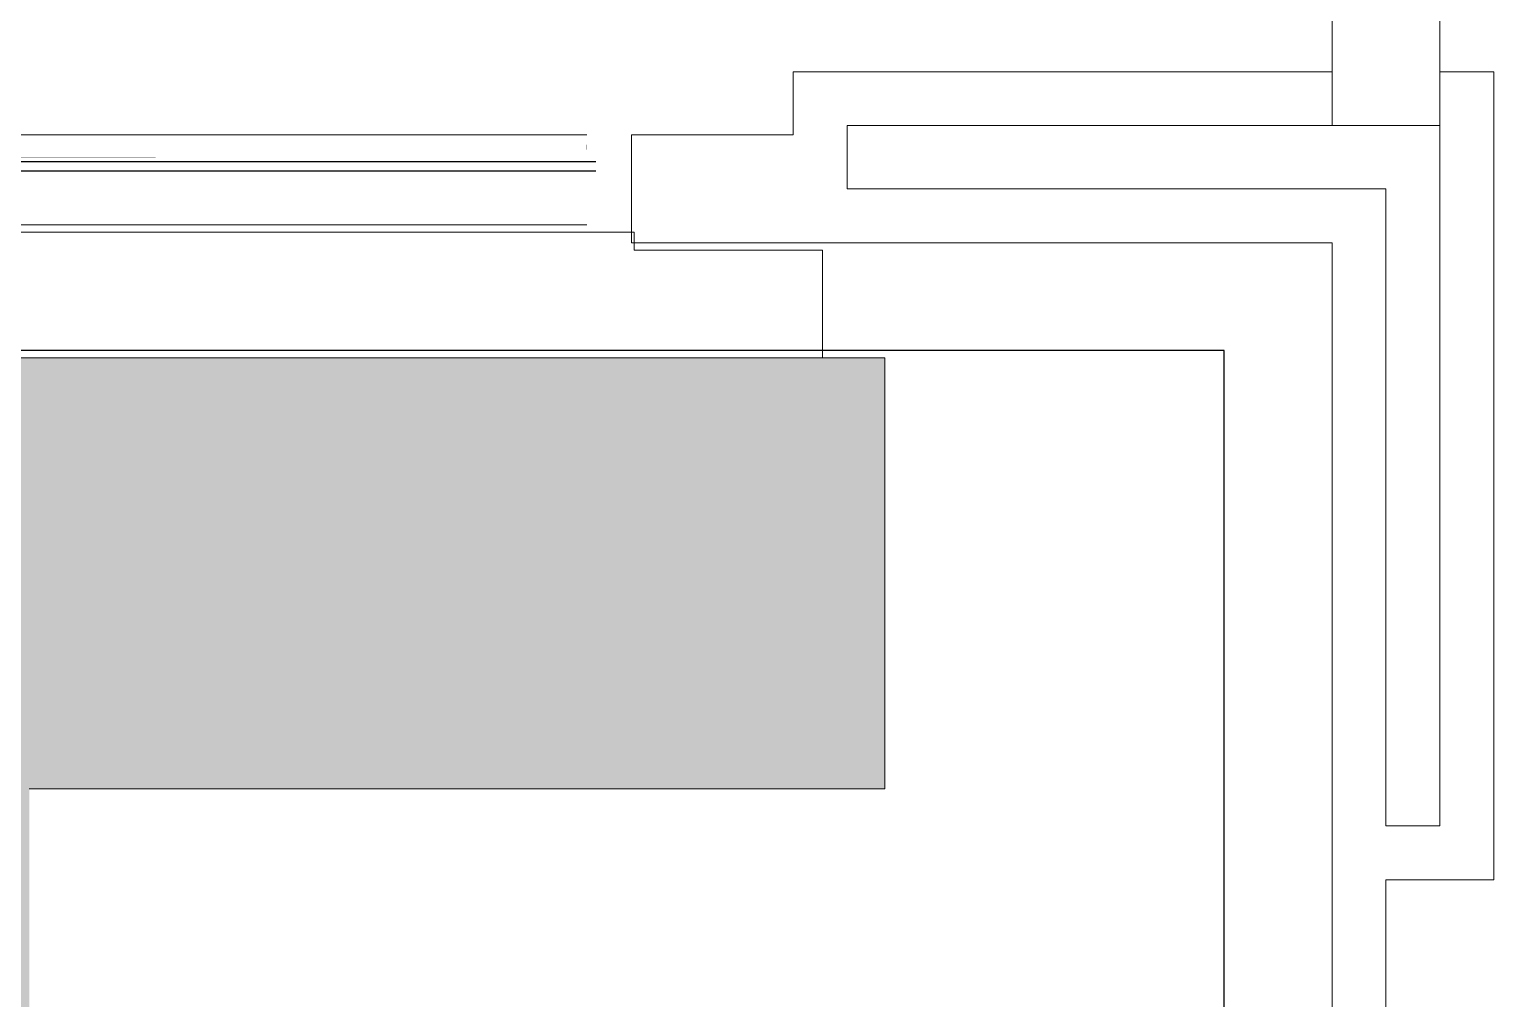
# Model space of a CAD drawing. Header units: inches. Extents: x -1221 to 179, y -822 to 880.
# Drawn here: x 59.4 to 140.9, y 438.6 to 492.6 of the extents above; entities that cross this region are included whole.
import ezdxf
from ezdxf.xclip import XClip

# ---------------------------------------------------------------- set-up
doc = ezdxf.new("R2010")
doc.units = ezdxf.units.IN
doc.header["$MEASUREMENT"] = 0
doc.header["$XCLIPFRAME"] = 2
doc.linetypes.add('L1$0$2DASHES', pattern=[163.199999, 71.999999, -24, 9.6, -24, 9.6, -24])
doc.layers.add('L1$0$A-Anno-Revs-FinF', color=181, linetype='Continuous')
doc.layers.add('L1$0$GLZ_GLAZING', color=7, linetype='Continuous')
for name, color, linetype, lineweight in [('L1$0$ArchiCAD Windows_Pen_No__4', 4, 'Continuous', 9), ('L1$0$BB Shell_Pen_No__100', 7, 'Continuous', 20), ('L1$0$BB Shell_Pen_No__95', 8, 'Continuous', 20), ('X1$0$18_0109_REV_dwg _7_', 8, 'Continuous', 9), ('X1$0$A-DETL', 90, 'Continuous', 9), ('X1$0$A-DETL-GENF', 92, 'Continuous', 9), ('X1$0$A-WALL', 113, 'Continuous', 9), ('X1$0$I-FURN', 30, 'Continuous', 9)]:
    doc.layers.add(name, color=color, linetype=linetype, lineweight=lineweight)

# ---------------------------------------------------------------- blocks, each defined once
blk = doc.blocks.new('L1$0$window-fixed')
at = {"layer": 'L1$0$ArchiCAD Windows_Pen_No__4', "linetype": 'L1$0$2DASHES'}
for p, q in [((-6640.096, 3788.311), (-6677.596, 3788.311)), ((-6640.088, 3783.311), (-6677.596, 3783.311))]:
    blk.add_line(p, q, dxfattribs=at)
at = {"layer": 'L1$0$GLZ_GLAZING', "color": 30, "linetype": 'Continuous'}
for p, q in [((-6639.588, 3786.811), (-6678.096, 3786.811)), ((-6678.096, 3786.316), (-6639.596, 3786.311))]:
    blk.add_line(p, q, dxfattribs=at)
at = {"layer": 'L1$0$GLZ_GLAZING', "color": 30, "linetype": 'Continuous', "const_width": 0.00174}
blk.add_lwpolyline([(-6637.596, 3783.311), (-6637.596, 3788.311), (-6640.096, 3788.311), (-6640.088, 3787.061), (-6639.588, 3787.061), (-6639.588, 3786.061), (-6640.088, 3786.061), (-6640.088, 3783.311), (-6637.596, 3783.311)], dxfattribs=at)
blk.add_lwpolyline([(-6639.588, 3786.061), (-6639.588, 3787.061), (-6678.096, 3787.057), (-6678.096, 3786.065), (-6639.588, 3786.061)], close=True, dxfattribs=at)
blk = doc.blocks.new('L1')
at = {"layer": 'L1$0$A-Anno-Revs-FinF'}
for p, q in [((-6240.69, 3397.316), (-6411.69, 3397.316)), ((-6240.69, 3339.066), (-6240.69, 3397.316))]:
    blk.add_line(p, q, dxfattribs=at)
at = {"layer": 'L1$0$BB Shell_Pen_No__100', "linetype": 'Continuous', "flags": 128}
for points in [[(-6261.69, 3412.841), (-6264.69, 3412.841)], [(-6264.69, 3412.841), (-6264.69, 3409.316)], [(-6234.69, 3412.841), (-6261.69, 3412.841)], [(-6225.69, 3412.841), (-6228.69, 3412.841)], [(-6225.69, 3367.841), (-6225.69, 3412.841)], [(-6264.69, 3409.316), (-6273.69, 3409.316), (-6273.69, 3403.316)], [(-6261.69, 3409.316), (-6261.69, 3409.841)], [(-6261.69, 3409.841), (-6228.69, 3409.841)], [(-6261.69, 3406.316), (-6261.69, 3409.316)], [(-6228.69, 3409.841), (-6228.69, 3370.841)], [(-6231.69, 3406.316), (-6261.69, 3406.316)], [(-6231.69, 3370.841), (-6231.69, 3406.316)], [(-6273.69, 3403.316), (-6261.69, 3403.316)], [(-6261.69, 3403.316), (-6234.69, 3403.316)], [(-6234.69, 3403.316), (-6234.69, 3303.066)], [(-6228.69, 3370.841), (-6231.69, 3370.841)], [(-6231.69, 3348.066), (-6231.69, 3367.841)], [(-6231.69, 3367.841), (-6225.69, 3367.841)]]:
    blk.add_lwpolyline(points, dxfattribs=at)
at = {"layer": 'L1$0$BB Shell_Pen_No__95', "linetype": 'Continuous'}
for p, q in [((-6234.69, 3412.841), (-6234.69, 3409.841)), ((-6228.69, 3409.841), (-6228.69, 3412.841))]:
    blk.add_line(p, q, dxfattribs=at)
at = {"layer": 'L1$0$BB Shell_Pen_No__95', "linetype": 'Continuous', "flags": 128}
for points in [[(-6228.69, 3412.841), (-6228.69, 3773.316)], [(-6234.69, 3767.316), (-6234.69, 3412.841)]]:
    blk.add_lwpolyline(points, dxfattribs=at)
at = {"layer": 'L1$0$A-Anno-Revs-FinF'}
blk.add_blockref('L1$0$window-fixed', (363.906, -378.995), dxfattribs=at)
blk = doc.blocks.new('X1$0$Walls 6 - Walls 1-5281403-FIRST FLOOR POWER _ SIGNAL')
at = {"layer": 'X1$0$A-WALL'}
for p, q in [((-630.874, 845.306), (-756.874, 845.306)), ((-630.874, 844.306), (-630.874, 845.306)), ((-620.374, 844.306), (-630.874, 844.306)), ((-620.374, 838.306), (-620.374, 844.306))]:
    blk.add_line(p, q, dxfattribs=at)
blk = doc.blocks.new('X1$0$Desk1 - Desk1-5289250-FIRST FLOOR POWER _ SIGNAL')
at = {"layer": 'X1$0$I-FURN'}
for p, q in [((22.701, 474.306), (22.701, 450.306)), ((22.701, 450.306), (22.701, 474.306)), ((22.701, 450.306), (23.03, 450.306)), ((23.03, 450.306), (22.701, 450.306)), ((69.254, 450.306), (59.4, 450.306))]:
    blk.add_line(p, q, dxfattribs=at)
blk = doc.blocks.new('X1')
at = {"layer": 'X1$0$A-DETL-GENF'}
for points in [[(91.119, 450.306), (107.03, 450.306), (107.03, 474.306), (23.03, 474.306), (23.03, 450.306), (69.254, 450.306)], [(28.25, 393.306), (59.4, 393.306), (59.4, 450.306), (23.03, 450.306), (23.03, 393.306), (27.75, 393.306)]]:
    blk.add_hatch(color=7, dxfattribs=at).paths.add_polyline_path(points, flags=0)
at = {"layer": 'X1$0$A-DETL', "lineweight": 13}
for p, q in [((107.03, 474.306), (23.03, 474.306)), ((107.03, 450.306), (107.03, 474.306)), ((59.4, 450.306), (107.03, 450.306))]:
    blk.add_line(p, q, dxfattribs=at)
at = {"layer": 'X1$0$18_0109_REV_dwg _7_'}
ref = blk.add_blockref('L1', (6366.63, -2922.603), dxfattribs=at)
XClip(ref).set_block_clipping_path([(-7587.3890141857, 2122.8758432012), (-6188.1189173454, 3796.6416784023)])
at = {"layer": 'X1$0$A-WALL'}
blk.add_blockref('X1$0$Walls 6 - Walls 1-5281403-FIRST FLOOR POWER _ SIGNAL', (723.945, -364), dxfattribs=at)
at = {"layer": 'X1$0$I-FURN'}
blk.add_blockref('X1$0$Desk1 - Desk1-5289250-FIRST FLOOR POWER _ SIGNAL', (0, 0), dxfattribs=at)

msp = doc.modelspace()

# ---------------------------------------------------------------- block references
at = {"color": 253}
msp.add_blockref('X1', (0, 0), dxfattribs=at)

doc.saveas('drawing.dxf')
